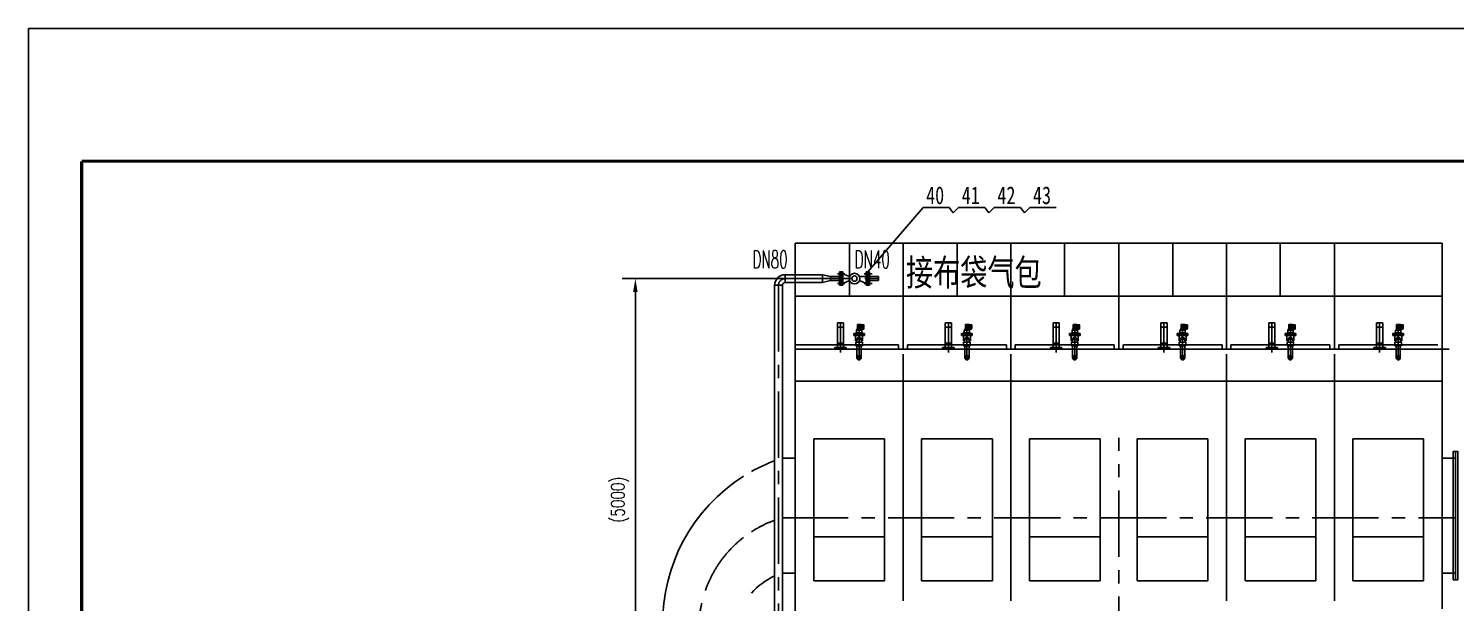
# Model space of a CAD drawing. Extents: x 20215 to 46016, y -49715 to -14074.
# Drawn here: x 20215 to 36360, y -20565 to -14074 of the extents above; entities that cross this region are included whole.
import ezdxf
from ezdxf.enums import TextEntityAlignment as Align

# ---------------------------------------------------------------- set-up
doc = ezdxf.new("R2010")
doc.units = 0
doc.header["$LTSCALE"] = 600
doc.header["$MEASUREMENT"] = 0
doc.header["$PDMODE"] = 32
doc.linetypes.add('CENTER', pattern=[2, 1.25, -0.25, 0.25, -0.25])
doc.layers.get('0').update_dxf_attribs({"linetype": 'CONTINUOUS'})
doc.layers.get('Defpoints').update_dxf_attribs({"linetype": 'CONTINUOUS'})
doc.layers.add('DIM', color=7, linetype='CONTINUOUS')
doc.layers.add('粗实线', color=1, linetype='CONTINUOUS', lineweight=30)
doc.styles.add('ACC', font='simplex', dxfattribs={"width": 0.75, "bigfont": 'hztxt'})
doc.styles.add('ST', font='txtx.shx', dxfattribs={"width": 0.7})
doc.styles.get("Standard").update_dxf_attribs({"font": '', "width": 0.75})
doc.styles.get('Standard').set_extended_font_data('FangSong_GB2312')
doc.dimstyles.new('STANDARD$0', dxfattribs={"dimtxt": 3.5, "dimasz": 3, "dimexe": 0.18, "dimexo": 0.0625, "dimgap": 0.09, "dimtad": 0, "dimdec": 4, "dimdsep": 46, "dimtxsty": 'ST', "dimcen": 0.09, "dimadec": 0, "dimazin": 0, "dimtfac": 1, "dimtdec": 3, "dimtofl": 0, "dimtmove": 2, "dimatfit": 3, "dimfxl": 1, "dimtvp": 1, "dimtolj": 1, "dimtzin": 0, "dimarcsym": 0})

# ---------------------------------------------------------------- blocks, each defined once
blk = doc.blocks.new('*D26')
at = {"layer": 'Defpoints', "color": 0}
for p in [(28776, -16902), (27081, -21902), (28450, -21902)]:
    blk.add_point(p, dxfattribs=at)
at = {"layer": 'DIM', "color": 0, "lineweight": -2}
for p, q in [((28776, -16902), (26931, -16902)), ((27081, -17052), (27081, -21752)), ((28450, -21902), (26931, -21902))]:
    blk.add_line(p, q, dxfattribs=at)
at = {"layer": 'DIM', "color": 0}
for points in [[(27056, -17052), (27106, -17052), (27081, -16902)], [(27056, -21752), (27106, -21752), (27081, -21902)]]:
    blk.add_solid(points, dxfattribs=at)
at = {"layer": 'DIM', "color": 0, "insert": (26907, -19402), "char_height": 150, "attachment_point": 5, "rotation": 90, "style": 'ACC'}
blk.add_mtext('\\A1;(5000)', dxfattribs=at)

msp = doc.modelspace()

# ---------------------------------------------------------------- linework, layer by layer
at = {"color": 7}
for p, q in [((20215.20249, -49714.90147), (20215.20249, -14073.94528)), ((20215.20249, -14073.94528), (46015.87858, -14073.94528))]:
    msp.add_line(p, q, dxfattribs=at)
at = {"lineweight": -2}
for p, q in [((28776.03458, -16857.77541), (28776.03458, -16946.77541)), ((28776.03458, -16857.77541), (29200.03458, -16857.77541)), ((28776.03458, -16946.77541), (29200.03458, -16946.77541)), ((29200.03458, -16857.77541), (29200.03458, -16946.77541)), ((29200.03458, -16857.77541), (29200.03458, -16946.77541)), ((29200.03458, -16857.77541), (29289.03458, -16879.77541)), ((29289.03458, -16924.77541), (29200.03458, -16946.77541)), ((29289.03458, -16879.77541), (29289.03458, -16924.77541)), ((29289.03458, -16879.77541), (29389.03458, -16879.77541)), ((29289.03458, -16924.77541), (29389.03458, -16924.77541)), ((29615.65607, -16879.77541), (29692.03458, -16879.77541)), ((29731.03458, -16879.77541), (29831.03458, -16879.77541)), ((29731.03458, -16924.77541), (29831.03458, -16924.77541)), ((29831.03458, -16879.77541), (29831.03458, -16924.77541)), ((28655.53458, -21626.27541), (28655.53458, -16978.27541)), ((28744.53458, -16978.27541), (28655.53458, -16978.27541)), ((28744.53458, -21626.27541), (28744.53458, -16978.27541))]:
    msp.add_line(p, q, dxfattribs=at)
at = {"color": 3, "const_width": 36.00097}
for points in [[(20815.86249, -15573.98552), (45415.86249, -15573.98552)], [(20815.86249, -49114.88537), (20815.86249, -15573.98552)]]:
    msp.add_lwpolyline(points, dxfattribs=at)
at = {"lineweight": -2}
for radius in [120.5, 31.5]:
    msp.add_arc((28776.03458, -16978.27541), radius, 90, 180, dxfattribs=at)
at = {"layer": 'DIM'}
for p, q in [((29713.03458, -16827.27541), (30335.55491, -16098.22048)), ((30632.19623, -16098.22048), (30335.55491, -16098.22048)), ((30632.19623, -16098.22048), (30678.48281, -16158.16751)), ((30678.48281, -16158.16751), (30738.60396, -16098.22048)), ((31035.24529, -16098.22048), (30738.60396, -16098.22048)), ((31035.24529, -16098.22048), (31081.53186, -16158.16751)), ((31081.53186, -16158.16751), (31141.65302, -16098.22048)), ((31438.29435, -16098.22048), (31141.65302, -16098.22048)), ((31438.29435, -16098.22048), (31484.58092, -16158.16751)), ((31484.58092, -16158.16751), (31544.70208, -16098.22048)), ((31841.34341, -16098.22048), (31544.70208, -16098.22048))]:
    msp.add_line(p, q, dxfattribs=at)
at = {"layer": 'DIM', "color": 4}
for p, q in [((28890.03458, -16502.27541), (36210.03458, -16502.27541)), ((28890.03458, -18847.13533), (28890.03458, -16502.27541)), ((29503.81635, -17102.27541), (29503.81635, -16502.27541)), ((30110.03458, -17702.27541), (30110.03458, -16502.27541)), ((30723.81635, -17102.27541), (30723.81635, -16502.27541)), ((31330.03458, -17702.27541), (31330.03458, -16502.27541)), ((31936.25281, -17102.27541), (31936.25281, -16502.27541)), ((32550.03458, -16502.27541), (32550.03458, -17702.27541)), ((33163.81635, -17102.27541), (33163.81635, -16502.27541)), ((33770.03458, -17702.27541), (33770.03458, -16502.27541)), ((34376.25281, -17102.27541), (34376.25281, -16502.27541)), ((34990.03458, -17702.27541), (34990.03458, -16502.27541)), ((36210.03458, -17481.46732), (36210.03458, -16502.27541)), ((36210.03458, -17102.27541), (28890.03458, -17102.27541)), ((29437.22688, -17402.27541), (29367.22688, -17402.27541)), ((29367.22688, -17402.27541), (29367.22688, -17681.24561)), ((29437.22688, -17402.27541), (29437.22688, -17681.24561)), ((30587.22688, -17402.27541), (30587.22688, -17681.24561)), ((30657.22688, -17402.27541), (30587.22688, -17402.27541)), ((30657.22688, -17402.27541), (30657.22688, -17681.24561)), ((31807.22688, -17402.27541), (31807.22688, -17681.24561)), ((31877.22688, -17402.27541), (31807.22688, -17402.27541)), ((31877.22688, -17402.27541), (31877.22688, -17681.24561)), ((33027.22688, -17402.27541), (33027.22688, -17681.24561)), ((33097.22688, -17402.27541), (33027.22688, -17402.27541)), ((33097.22688, -17402.27541), (33097.22688, -17681.24561)), ((34317.22688, -17402.27541), (34247.22688, -17402.27541)), ((34247.22688, -17402.27541), (34247.22688, -17681.24561)), ((34317.22688, -17402.27541), (34317.22688, -17681.24561)), ((35467.22688, -17402.27541), (35467.22688, -17681.24561)), ((35537.22688, -17402.27541), (35467.22688, -17402.27541)), ((35537.22688, -17402.27541), (35537.22688, -17681.24561)), ((29437.22688, -17452.27541), (29367.22688, -17452.27541)), ((29552.22688, -17524.27541), (29672.22688, -17524.27541)), ((29552.22688, -17544.27541), (29552.22688, -17524.27541)), ((29672.22688, -17532.27541), (29552.22688, -17532.27541)), ((29672.22688, -17544.27541), (29552.22688, -17544.27541)), ((29567.28847, -17524.27541), (29582.22688, -17514.27541)), ((29572.22688, -17607.51871), (29572.22688, -17544.27541)), ((29572.22688, -17607.51871), (29601.56857, -17569.51201)), ((29642.22688, -17484.27541), (29582.22688, -17484.27541)), ((29642.22688, -17514.27541), (29582.22688, -17514.27541)), ((29582.22688, -17607.51871), (29606.31792, -17573.17858)), ((29592.22688, -17484.27541), (29592.22688, -17467.27541)), ((29592.22688, -17467.27541), (29632.22688, -17467.27541)), ((29600.07291, -17438.77541), (29673.38085, -17438.77541)), ((29603.22688, -17467.27541), (29603.22688, -17462.27541)), ((29642.22688, -17607.51871), (29618.13583, -17573.17858)), ((29621.22688, -17467.27541), (29621.22688, -17462.27541)), ((29652.22688, -17607.51871), (29622.88518, -17569.51201)), ((29632.22688, -17467.27541), (29632.22688, -17484.27541)), ((29657.16528, -17524.27541), (29642.22688, -17514.27541)), ((29652.22688, -17559.98327), (29652.22688, -17544.27541)), ((29652.22688, -17607.51871), (29652.22688, -17544.27541)), ((29672.22688, -17524.27541), (29672.22688, -17544.27541)), ((30657.22688, -17452.27541), (30587.22688, -17452.27541)), ((30772.22688, -17524.27541), (30892.22688, -17524.27541)), ((30772.22688, -17544.27541), (30772.22688, -17524.27541)), ((30892.22688, -17532.27541), (30772.22688, -17532.27541)), ((30892.22688, -17544.27541), (30772.22688, -17544.27541)), ((30787.28847, -17524.27541), (30802.22688, -17514.27541)), ((30792.22688, -17607.51871), (30792.22688, -17544.27541)), ((30792.22688, -17607.51871), (30821.56857, -17569.51201)), ((30862.22688, -17484.27541), (30802.22688, -17484.27541)), ((30862.22688, -17514.27541), (30802.22688, -17514.27541)), ((30802.22688, -17607.51871), (30826.31792, -17573.17858)), ((30812.22688, -17484.27541), (30812.22688, -17467.27541)), ((30812.22688, -17467.27541), (30852.22688, -17467.27541)), ((30820.07291, -17438.77541), (30893.38085, -17438.77541)), ((30823.22688, -17467.27541), (30823.22688, -17462.27541)), ((30862.22688, -17607.51871), (30838.13583, -17573.17858)), ((30841.22688, -17467.27541), (30841.22688, -17462.27541)), ((30872.22688, -17607.51871), (30842.88518, -17569.51201)), ((30852.22688, -17467.27541), (30852.22688, -17484.27541)), ((30877.16528, -17524.27541), (30862.22688, -17514.27541)), ((30872.22688, -17559.98327), (30872.22688, -17544.27541)), ((30872.22688, -17607.51871), (30872.22688, -17544.27541)), ((30892.22688, -17524.27541), (30892.22688, -17544.27541)), ((31877.22688, -17452.27541), (31807.22688, -17452.27541)), ((31992.22688, -17524.27541), (32112.22688, -17524.27541)), ((31992.22688, -17544.27541), (31992.22688, -17524.27541)), ((32112.22688, -17532.27541), (31992.22688, -17532.27541)), ((32112.22688, -17544.27541), (31992.22688, -17544.27541)), ((32007.28847, -17524.27541), (32022.22688, -17514.27541)), ((32012.22688, -17607.51871), (32012.22688, -17544.27541)), ((32012.22688, -17607.51871), (32041.56857, -17569.51201)), ((32082.22688, -17484.27541), (32022.22688, -17484.27541)), ((32082.22688, -17514.27541), (32022.22688, -17514.27541)), ((32022.22688, -17607.51871), (32046.31792, -17573.17858)), ((32032.22688, -17484.27541), (32032.22688, -17467.27541)), ((32032.22688, -17467.27541), (32072.22688, -17467.27541)), ((32040.07291, -17438.77541), (32113.38085, -17438.77541)), ((32043.22688, -17467.27541), (32043.22688, -17462.27541)), ((32082.22688, -17607.51871), (32058.13583, -17573.17858)), ((32061.22688, -17467.27541), (32061.22688, -17462.27541)), ((32092.22688, -17607.51871), (32062.88518, -17569.51201)), ((32072.22688, -17467.27541), (32072.22688, -17484.27541)), ((32097.16528, -17524.27541), (32082.22688, -17514.27541)), ((32092.22688, -17559.98327), (32092.22688, -17544.27541)), ((32092.22688, -17607.51871), (32092.22688, -17544.27541)), ((32112.22688, -17524.27541), (32112.22688, -17544.27541)), ((33097.22688, -17452.27541), (33027.22688, -17452.27541)), ((33212.22688, -17524.27541), (33332.22688, -17524.27541)), ((33212.22688, -17544.27541), (33212.22688, -17524.27541)), ((33332.22688, -17532.27541), (33212.22688, -17532.27541)), ((33332.22688, -17544.27541), (33212.22688, -17544.27541)), ((33227.28847, -17524.27541), (33242.22688, -17514.27541)), ((33232.22688, -17607.51871), (33232.22688, -17544.27541)), ((33232.22688, -17607.51871), (33261.56857, -17569.51201)), ((33302.22688, -17484.27541), (33242.22688, -17484.27541)), ((33302.22688, -17514.27541), (33242.22688, -17514.27541)), ((33242.22688, -17607.51871), (33266.31792, -17573.17858)), ((33252.22688, -17484.27541), (33252.22688, -17467.27541)), ((33252.22688, -17467.27541), (33292.22688, -17467.27541)), ((33260.07291, -17438.77541), (33333.38085, -17438.77541)), ((33263.22688, -17467.27541), (33263.22688, -17462.27541)), ((33302.22688, -17607.51871), (33278.13583, -17573.17858)), ((33281.22688, -17467.27541), (33281.22688, -17462.27541)), ((33312.22688, -17607.51871), (33282.88518, -17569.51201)), ((33292.22688, -17467.27541), (33292.22688, -17484.27541)), ((33317.16528, -17524.27541), (33302.22688, -17514.27541)), ((33312.22688, -17559.98327), (33312.22688, -17544.27541)), ((33312.22688, -17607.51871), (33312.22688, -17544.27541)), ((33332.22688, -17524.27541), (33332.22688, -17544.27541)), ((34317.22688, -17452.27541), (34247.22688, -17452.27541)), ((34432.22688, -17544.27541), (34432.22688, -17524.27541)), ((34432.22688, -17524.27541), (34552.22688, -17524.27541)), ((34552.22688, -17532.27541), (34432.22688, -17532.27541)), ((34552.22688, -17544.27541), (34432.22688, -17544.27541)), ((34447.28847, -17524.27541), (34462.22688, -17514.27541)), ((34452.22688, -17607.51871), (34452.22688, -17544.27541)), ((34452.22688, -17607.51871), (34481.56857, -17569.51201)), ((34522.22688, -17484.27541), (34462.22688, -17484.27541)), ((34522.22688, -17514.27541), (34462.22688, -17514.27541)), ((34462.22688, -17607.51871), (34486.31792, -17573.17858)), ((34472.22688, -17467.27541), (34512.22688, -17467.27541)), ((34472.22688, -17484.27541), (34472.22688, -17467.27541)), ((34480.07291, -17438.77541), (34553.38085, -17438.77541)), ((34483.22688, -17467.27541), (34483.22688, -17462.27541)), ((34522.22688, -17607.51871), (34498.13583, -17573.17858)), ((34501.22688, -17467.27541), (34501.22688, -17462.27541)), ((34532.22688, -17607.51871), (34502.88518, -17569.51201)), ((34512.22688, -17467.27541), (34512.22688, -17484.27541)), ((34537.16528, -17524.27541), (34522.22688, -17514.27541)), ((34532.22688, -17607.51871), (34532.22688, -17544.27541)), ((34532.22688, -17559.98327), (34532.22688, -17544.27541)), ((34552.22688, -17524.27541), (34552.22688, -17544.27541)), ((35537.22688, -17452.27541), (35467.22688, -17452.27541)), ((35652.22688, -17524.27541), (35772.22688, -17524.27541)), ((35652.22688, -17544.27541), (35652.22688, -17524.27541)), ((35772.22688, -17532.27541), (35652.22688, -17532.27541)), ((35772.22688, -17544.27541), (35652.22688, -17544.27541)), ((35667.28847, -17524.27541), (35682.22688, -17514.27541)), ((35672.22688, -17607.51871), (35672.22688, -17544.27541)), ((35672.22688, -17607.51871), (35701.56857, -17569.51201)), ((35742.22688, -17484.27541), (35682.22688, -17484.27541)), ((35742.22688, -17514.27541), (35682.22688, -17514.27541)), ((35682.22688, -17607.51871), (35706.31792, -17573.17858)), ((35692.22688, -17484.27541), (35692.22688, -17467.27541)), ((35692.22688, -17467.27541), (35732.22688, -17467.27541)), ((35700.07291, -17438.77541), (35773.38085, -17438.77541)), ((35703.22688, -17467.27541), (35703.22688, -17462.27541)), ((35742.22688, -17607.51871), (35718.13583, -17573.17858)), ((35721.22688, -17467.27541), (35721.22688, -17462.27541)), ((35752.22688, -17607.51871), (35722.88518, -17569.51201)), ((35732.22688, -17467.27541), (35732.22688, -17484.27541)), ((35757.16528, -17524.27541), (35742.22688, -17514.27541)), ((35752.22688, -17559.98327), (35752.22688, -17544.27541)), ((35752.22688, -17607.51871), (35752.22688, -17544.27541)), ((35772.22688, -17524.27541), (35772.22688, -17544.27541)), ((36210.03458, -17437.67925), (36210.03458, -20637.67925)), ((28890.03458, -17652.27541), (30060.03458, -17652.27541)), ((36290.03458, -17702.27541), (28890.03458, -17702.27541)), ((29336.7404, -17702.27541), (29336.7404, -17681.24561)), ((29336.7404, -17681.24561), (29467.71335, -17681.24561)), ((29467.71335, -17702.27541), (29336.7404, -17702.27541)), ((29367.22688, -17631.24561), (29437.22688, -17631.24561)), ((29467.71335, -17681.24561), (29467.71335, -17702.27541)), ((29582.22688, -17607.51871), (29572.22688, -17607.51871)), ((29620.69186, -17622.27541), (29575.22688, -17622.27541)), ((29575.22688, -17622.27541), (29649.22688, -17622.27541)), ((29575.22688, -17622.27541), (29575.22688, -17662.27541)), ((29649.22688, -17662.27541), (29575.22688, -17662.27541)), ((29582.22688, -17607.51871), (29582.22688, -17622.27541)), ((29588.22688, -17662.27541), (29588.22688, -17798.27541)), ((29636.22688, -17662.27541), (29636.22688, -17798.27541)), ((29642.22688, -17607.51871), (29642.22688, -17622.27541)), ((29652.22688, -17607.51871), (29642.22688, -17607.51871)), ((29649.22688, -17622.27541), (29649.22688, -17662.27541)), ((30060.03458, -17702.27541), (30060.03458, -17652.27541)), ((30110.03458, -17758.48733), (30110.03458, -20548.48733)), ((30160.03458, -17702.27541), (30160.03458, -17652.27541)), ((30160.03458, -17652.27541), (31280.03458, -17652.27541)), ((30556.7404, -17681.24561), (30687.71335, -17681.24561)), ((30556.7404, -17702.27541), (30556.7404, -17681.24561)), ((30687.71335, -17702.27541), (30556.7404, -17702.27541)), ((30587.22688, -17631.24561), (30657.22688, -17631.24561)), ((30687.71335, -17681.24561), (30687.71335, -17702.27541)), ((30802.22688, -17607.51871), (30792.22688, -17607.51871)), ((30840.69186, -17622.27541), (30795.22688, -17622.27541)), ((30795.22688, -17622.27541), (30869.22688, -17622.27541)), ((30795.22688, -17622.27541), (30795.22688, -17662.27541)), ((30869.22688, -17662.27541), (30795.22688, -17662.27541)), ((30802.22688, -17607.51871), (30802.22688, -17622.27541)), ((30808.22688, -17662.27541), (30808.22688, -17798.27541)), ((30856.22688, -17662.27541), (30856.22688, -17798.27541)), ((30862.22688, -17607.51871), (30862.22688, -17622.27541)), ((30872.22688, -17607.51871), (30862.22688, -17607.51871)), ((30869.22688, -17622.27541), (30869.22688, -17662.27541)), ((31280.03458, -17702.27541), (31280.03458, -17652.27541)), ((31330.03458, -17758.48733), (31330.03458, -20548.48733)), ((31380.03458, -17652.27541), (32500.03458, -17652.27541)), ((31380.03458, -17702.27541), (31380.03458, -17652.27541)), ((31776.7404, -17681.24561), (31907.71335, -17681.24561)), ((31776.7404, -17702.27541), (31776.7404, -17681.24561)), ((31907.71335, -17702.27541), (31776.7404, -17702.27541)), ((31807.22688, -17631.24561), (31877.22688, -17631.24561)), ((31907.71335, -17681.24561), (31907.71335, -17702.27541)), ((32022.22688, -17607.51871), (32012.22688, -17607.51871)), ((32060.69186, -17622.27541), (32015.22688, -17622.27541)), ((32015.22688, -17622.27541), (32089.22688, -17622.27541)), ((32015.22688, -17622.27541), (32015.22688, -17662.27541)), ((32089.22688, -17662.27541), (32015.22688, -17662.27541)), ((32022.22688, -17607.51871), (32022.22688, -17622.27541)), ((32028.22688, -17662.27541), (32028.22688, -17798.27541)), ((32076.22688, -17662.27541), (32076.22688, -17798.27541)), ((32082.22688, -17607.51871), (32082.22688, -17622.27541)), ((32092.22688, -17607.51871), (32082.22688, -17607.51871)), ((32089.22688, -17622.27541), (32089.22688, -17662.27541)), ((32500.03458, -17702.27541), (32500.03458, -17652.27541)), ((32600.03458, -17652.27541), (33720.03458, -17652.27541)), ((32600.03458, -17702.27541), (32600.03458, -17652.27541)), ((32996.7404, -17681.24561), (33127.71335, -17681.24561)), ((32996.7404, -17702.27541), (32996.7404, -17681.24561)), ((33127.71335, -17702.27541), (32996.7404, -17702.27541)), ((33027.22688, -17631.24561), (33097.22688, -17631.24561)), ((33127.71335, -17681.24561), (33127.71335, -17702.27541)), ((33242.22688, -17607.51871), (33232.22688, -17607.51871)), ((33280.69186, -17622.27541), (33235.22688, -17622.27541)), ((33235.22688, -17622.27541), (33309.22688, -17622.27541)), ((33235.22688, -17622.27541), (33235.22688, -17662.27541)), ((33309.22688, -17662.27541), (33235.22688, -17662.27541)), ((33242.22688, -17607.51871), (33242.22688, -17622.27541)), ((33248.22688, -17662.27541), (33248.22688, -17798.27541)), ((33296.22688, -17662.27541), (33296.22688, -17798.27541)), ((33302.22688, -17607.51871), (33302.22688, -17622.27541)), ((33312.22688, -17607.51871), (33302.22688, -17607.51871)), ((33309.22688, -17622.27541), (33309.22688, -17662.27541)), ((33720.03458, -17702.27541), (33720.03458, -17652.27541)), ((33720.03458, -17702.27541), (33720.03458, -17652.27541)), ((33770.03458, -17758.48733), (33770.03458, -20548.48733)), ((33820.03458, -17702.27541), (33820.03458, -17652.27541)), ((33820.03458, -17652.27541), (34940.03458, -17652.27541)), ((34216.7404, -17702.27541), (34216.7404, -17681.24561)), ((34216.7404, -17681.24561), (34347.71335, -17681.24561)), ((34347.71335, -17702.27541), (34216.7404, -17702.27541)), ((34247.22688, -17631.24561), (34317.22688, -17631.24561)), ((34347.71335, -17681.24561), (34347.71335, -17702.27541)), ((34462.22688, -17607.51871), (34452.22688, -17607.51871)), ((34455.22688, -17622.27541), (34455.22688, -17662.27541)), ((34455.22688, -17622.27541), (34529.22688, -17622.27541)), ((34500.69186, -17622.27541), (34455.22688, -17622.27541)), ((34529.22688, -17662.27541), (34455.22688, -17662.27541)), ((34462.22688, -17607.51871), (34462.22688, -17622.27541)), ((34468.22688, -17662.27541), (34468.22688, -17798.27541)), ((34516.22688, -17662.27541), (34516.22688, -17798.27541)), ((34532.22688, -17607.51871), (34522.22688, -17607.51871)), ((34522.22688, -17607.51871), (34522.22688, -17622.27541)), ((34529.22688, -17622.27541), (34529.22688, -17662.27541)), ((34940.03458, -17702.27541), (34940.03458, -17652.27541)), ((34990.03458, -17758.48733), (34990.03458, -20548.48733)), ((35040.03458, -17702.27541), (35040.03458, -17652.27541)), ((35040.03458, -17652.27541), (36160.03458, -17652.27541)), ((35436.7404, -17681.24561), (35567.71335, -17681.24561)), ((35436.7404, -17702.27541), (35436.7404, -17681.24561)), ((35567.71335, -17702.27541), (35436.7404, -17702.27541)), ((35467.22688, -17631.24561), (35537.22688, -17631.24561)), ((35567.71335, -17681.24561), (35567.71335, -17702.27541)), ((35682.22688, -17607.51871), (35672.22688, -17607.51871)), ((35720.69186, -17622.27541), (35675.22688, -17622.27541)), ((35675.22688, -17622.27541), (35749.22688, -17622.27541)), ((35675.22688, -17622.27541), (35675.22688, -17662.27541)), ((35749.22688, -17662.27541), (35675.22688, -17662.27541)), ((35682.22688, -17607.51871), (35682.22688, -17622.27541)), ((35688.22688, -17662.27541), (35688.22688, -17798.27541)), ((35736.22688, -17662.27541), (35736.22688, -17798.27541)), ((35742.22688, -17607.51871), (35742.22688, -17622.27541)), ((35752.22688, -17607.51871), (35742.22688, -17607.51871)), ((35749.22688, -17622.27541), (35749.22688, -17662.27541)), ((29636.22688, -17798.27541), (29588.22688, -17798.27541)), ((30856.22688, -17798.27541), (30808.22688, -17798.27541)), ((32076.22688, -17798.27541), (32028.22688, -17798.27541)), ((33296.22688, -17798.27541), (33248.22688, -17798.27541)), ((34516.22688, -17798.27541), (34468.22688, -17798.27541)), ((35736.22688, -17798.27541), (35688.22688, -17798.27541)), ((36210.03458, -18062.27541), (28890.03458, -18062.27541)), ((28890.03458, -18478.14418), (28890.03458, -20902.27541)), ((29100.03458, -18712.79848), (29900.03458, -18712.79848)), ((29100.03458, -20320.52733), (29100.03458, -18712.79848)), ((29900.03458, -20320.52733), (29900.03458, -18712.79848)), ((30320.03458, -18712.79848), (31120.03458, -18712.79848)), ((30320.03458, -20320.52733), (30320.03458, -18712.79848)), ((31120.03458, -20320.52733), (31120.03458, -18712.79848)), ((31540.03458, -18712.79848), (32340.03458, -18712.79848)), ((31540.03458, -20320.52733), (31540.03458, -18712.79848)), ((32340.03458, -20320.52733), (32340.03458, -18712.79848)), ((32760.03458, -18712.79848), (33560.03458, -18712.79848)), ((32760.03458, -20320.52733), (32760.03458, -18712.79848)), ((33560.03458, -20320.52733), (33560.03458, -18712.79848)), ((33980.03458, -18712.79848), (34780.03458, -18712.79848)), ((33980.03458, -20320.52733), (33980.03458, -18712.79848)), ((34780.03458, -20320.52733), (34780.03458, -18712.79848)), ((35200.03458, -18712.79848), (36000.03458, -18712.79848)), ((35200.03458, -20320.52733), (35200.03458, -18712.79848)), ((36000.03458, -20320.52733), (36000.03458, -18712.79848)), ((28890.03458, -18932.3233), (28744.53458, -18932.3233)), ((36210.03458, -18932.3233), (36360.03458, -18932.3233)), ((29100.03458, -19822.27541), (29900.03458, -19822.27541)), ((30320.03458, -19822.27541), (31120.03458, -19822.27541)), ((31540.03458, -19822.27541), (32340.03458, -19822.27541)), ((32760.03458, -19822.27541), (33560.03458, -19822.27541)), ((33980.03458, -19822.27541), (34780.03458, -19822.27541)), ((35200.03458, -19822.27541), (36000.03458, -19822.27541)), ((28890.03458, -20232.3233), (28744.53458, -20232.3233)), ((29100.03458, -20320.52733), (29900.03458, -20320.52733)), ((30320.03458, -20320.52733), (31120.03458, -20320.52733)), ((31540.03458, -20320.52733), (32340.03458, -20320.52733)), ((32760.03458, -20320.52733), (33560.03458, -20320.52733)), ((33980.03458, -20320.52733), (34780.03458, -20320.52733)), ((35200.03458, -20320.52733), (36000.03458, -20320.52733)), ((36210.03458, -20232.3233), (36360.03458, -20232.3233))]:
    msp.add_line(p, q, dxfattribs=at)
at = {"layer": 'DIM', "color": 2, "linetype": 'CENTER', "lineweight": -2}
for p, q in [((28776.03458, -16902.27541), (29949.78184, -16902.27541)), ((29449.61635, -16847.27541), (29369.05273, -16847.27541)), ((29670.45281, -16847.27541), (29759.57206, -16847.27541)), ((29449.61635, -16957.27541), (29366.36679, -16957.27541)), ((29670.45281, -16957.27541), (29759.57206, -16957.27541))]:
    msp.add_line(p, q, dxfattribs=at)
at = {"layer": 'DIM', "color": 2, "linetype": 'CENTER'}
for p, q in [((29200.03458, -16857.77541), (29200.03458, -16946.77541)), ((28700.03458, -16978.27541), (28700.03458, -21626.27541)), ((29402.22688, -17396.0101), (29402.22688, -17739.82424)), ((29612.22688, -17422.27541), (29612.22688, -17822.27541)), ((30622.22688, -17396.0101), (30622.22688, -17739.82424)), ((30832.22688, -17422.27541), (30832.22688, -17822.27541)), ((31842.22688, -17396.0101), (31842.22688, -17739.82424)), ((32052.22688, -17422.27541), (32052.22688, -17822.27541)), ((33062.22688, -17396.0101), (33062.22688, -17739.82424)), ((33272.22688, -17422.27541), (33272.22688, -17822.27541)), ((34282.22688, -17396.0101), (34282.22688, -17739.82424)), ((34492.22688, -17422.27541), (34492.22688, -17822.27541)), ((35502.22688, -17396.0101), (35502.22688, -17739.82424)), ((35712.22688, -17422.27541), (35712.22688, -17822.27541)), ((32550.03458, -22449.80003), (32550.03458, -18703.75619)), ((28740.03458, -19608.03267), (36360.03458, -19608.03267))]:
    msp.add_line(p, q, dxfattribs=at)
at = {"layer": 'DIM', "color": 4}
for points in [[(29594.72688, -17462.27541), (29629.72688, -17462.27541), (29629.72688, -17422.27541), (29594.72688, -17422.27541)], [(29629.72688, -17422.27541), (29636.72688, -17422.27541), (29636.72688, -17455.27541), (29629.72688, -17455.27541)], [(29636.72688, -17424.77541), (29641.72688, -17424.77541), (29641.72688, -17452.77541), (29636.72688, -17452.77541)], [(29666.72688, -17451.27541), (29641.72688, -17451.27541), (29641.72688, -17426.27541), (29666.72688, -17426.27541)], [(30814.72688, -17462.27541), (30849.72688, -17462.27541), (30849.72688, -17422.27541), (30814.72688, -17422.27541)], [(30849.72688, -17422.27541), (30856.72688, -17422.27541), (30856.72688, -17455.27541), (30849.72688, -17455.27541)], [(30856.72688, -17424.77541), (30861.72688, -17424.77541), (30861.72688, -17452.77541), (30856.72688, -17452.77541)], [(30886.72688, -17451.27541), (30861.72688, -17451.27541), (30861.72688, -17426.27541), (30886.72688, -17426.27541)], [(32034.72688, -17462.27541), (32069.72688, -17462.27541), (32069.72688, -17422.27541), (32034.72688, -17422.27541)], [(32069.72688, -17422.27541), (32076.72688, -17422.27541), (32076.72688, -17455.27541), (32069.72688, -17455.27541)], [(32076.72688, -17424.77541), (32081.72688, -17424.77541), (32081.72688, -17452.77541), (32076.72688, -17452.77541)], [(32106.72688, -17451.27541), (32081.72688, -17451.27541), (32081.72688, -17426.27541), (32106.72688, -17426.27541)], [(33254.72688, -17462.27541), (33289.72688, -17462.27541), (33289.72688, -17422.27541), (33254.72688, -17422.27541)], [(33289.72688, -17422.27541), (33296.72688, -17422.27541), (33296.72688, -17455.27541), (33289.72688, -17455.27541)], [(33296.72688, -17424.77541), (33301.72688, -17424.77541), (33301.72688, -17452.77541), (33296.72688, -17452.77541)], [(33326.72688, -17451.27541), (33301.72688, -17451.27541), (33301.72688, -17426.27541), (33326.72688, -17426.27541)], [(34474.72688, -17462.27541), (34509.72688, -17462.27541), (34509.72688, -17422.27541), (34474.72688, -17422.27541)], [(34509.72688, -17422.27541), (34516.72688, -17422.27541), (34516.72688, -17455.27541), (34509.72688, -17455.27541)], [(34516.72688, -17424.77541), (34521.72688, -17424.77541), (34521.72688, -17452.77541), (34516.72688, -17452.77541)], [(34546.72688, -17451.27541), (34521.72688, -17451.27541), (34521.72688, -17426.27541), (34546.72688, -17426.27541)], [(35694.72688, -17462.27541), (35729.72688, -17462.27541), (35729.72688, -17422.27541), (35694.72688, -17422.27541)], [(35729.72688, -17422.27541), (35736.72688, -17422.27541), (35736.72688, -17455.27541), (35729.72688, -17455.27541)], [(35736.72688, -17424.77541), (35741.72688, -17424.77541), (35741.72688, -17452.77541), (35736.72688, -17452.77541)], [(35766.72688, -17451.27541), (35741.72688, -17451.27541), (35741.72688, -17426.27541), (35766.72688, -17426.27541)], [(29642.22688, -17514.27541), (29582.22688, -17514.27541), (29582.22688, -17484.27541), (29642.22688, -17484.27541)], [(29666.72688, -17451.27541), (29646.72688, -17451.27541), (29646.72688, -17466.27541), (29666.72688, -17466.27541)], [(29665.6819, -17469.86296), (29647.77185, -17469.86296), (29647.77185, -17473.45175), (29665.6819, -17473.45175)], [(29664.63693, -17466.27541), (29648.81682, -17466.27541), (29648.81682, -17469.86296), (29664.63693, -17469.86296)], [(30862.22688, -17514.27541), (30802.22688, -17514.27541), (30802.22688, -17484.27541), (30862.22688, -17484.27541)], [(30886.72688, -17451.27541), (30866.72688, -17451.27541), (30866.72688, -17466.27541), (30886.72688, -17466.27541)], [(30885.6819, -17469.86296), (30867.77185, -17469.86296), (30867.77185, -17473.45175), (30885.6819, -17473.45175)], [(30884.63693, -17466.27541), (30868.81682, -17466.27541), (30868.81682, -17469.86296), (30884.63693, -17469.86296)], [(32082.22688, -17514.27541), (32022.22688, -17514.27541), (32022.22688, -17484.27541), (32082.22688, -17484.27541)], [(32106.72688, -17451.27541), (32086.72688, -17451.27541), (32086.72688, -17466.27541), (32106.72688, -17466.27541)], [(32105.6819, -17469.86296), (32087.77185, -17469.86296), (32087.77185, -17473.45175), (32105.6819, -17473.45175)], [(32104.63693, -17466.27541), (32088.81682, -17466.27541), (32088.81682, -17469.86296), (32104.63693, -17469.86296)], [(33302.22688, -17514.27541), (33242.22688, -17514.27541), (33242.22688, -17484.27541), (33302.22688, -17484.27541)], [(33326.72688, -17451.27541), (33306.72688, -17451.27541), (33306.72688, -17466.27541), (33326.72688, -17466.27541)], [(33325.6819, -17469.86296), (33307.77185, -17469.86296), (33307.77185, -17473.45175), (33325.6819, -17473.45175)], [(33324.63693, -17466.27541), (33308.81682, -17466.27541), (33308.81682, -17469.86296), (33324.63693, -17469.86296)], [(34522.22688, -17514.27541), (34462.22688, -17514.27541), (34462.22688, -17484.27541), (34522.22688, -17484.27541)], [(34546.72688, -17451.27541), (34526.72688, -17451.27541), (34526.72688, -17466.27541), (34546.72688, -17466.27541)], [(34545.6819, -17469.86296), (34527.77185, -17469.86296), (34527.77185, -17473.45175), (34545.6819, -17473.45175)], [(34544.63693, -17466.27541), (34528.81682, -17466.27541), (34528.81682, -17469.86296), (34544.63693, -17469.86296)], [(35742.22688, -17514.27541), (35682.22688, -17514.27541), (35682.22688, -17484.27541), (35742.22688, -17484.27541)], [(35766.72688, -17451.27541), (35746.72688, -17451.27541), (35746.72688, -17466.27541), (35766.72688, -17466.27541)], [(35765.6819, -17469.86296), (35747.77185, -17469.86296), (35747.77185, -17473.45175), (35765.6819, -17473.45175)], [(35764.63693, -17466.27541), (35748.81682, -17466.27541), (35748.81682, -17469.86296), (35764.63693, -17469.86296)], [(36360.03458, -18856.81187), (36334.53594, -18856.81187), (36334.53594, -20307.83472), (36360.03458, -20307.83472)], [(36360.03458, -18856.81187), (36385.53322, -18856.81187), (36385.53322, -20307.83472), (36360.03458, -20307.83472)]]:
    msp.add_lwpolyline(points, close=True, dxfattribs=at)
at = {"layer": 'DIM', "color": 2, "linetype": 'CENTER', "lineweight": -2}
msp.add_arc((28776.03458, -16978.27541), 76, 90, 180, dxfattribs=at)
at = {"layer": 'DIM', "color": 4}
for centre, radius, start, end in [((29612.22688, -17577.74037), 13.46497, 37.668640534, 142.331359466), ((29612.22688, -17577.74037), 7.46497, 37.668640534, 142.331359466), ((30832.22688, -17577.74037), 13.46497, 37.668640534, 142.331359466), ((30832.22688, -17577.74037), 7.46497, 37.668640534, 142.331359466), ((32052.22688, -17577.74037), 13.46497, 37.668640534, 142.331359466), ((32052.22688, -17577.74037), 7.46497, 37.668640534, 142.331359466), ((33272.22688, -17577.74037), 13.46497, 37.668640534, 142.331359466), ((33272.22688, -17577.74037), 7.46497, 37.668640534, 142.331359466), ((34492.22688, -17577.74037), 13.46497, 37.668640534, 142.331359466), ((34492.22688, -17577.74037), 7.46497, 37.668640534, 142.331359466), ((35712.22688, -17577.74037), 13.46497, 37.668640534, 142.331359466), ((35712.22688, -17577.74037), 7.46497, 37.668640534, 142.331359466), ((29612.22688, -17798.27541), 24, 0, 180), ((29612.22688, -17798.27541), 24, 180, 0), ((30832.22688, -17798.27541), 24, 0, 180), ((30832.22688, -17798.27541), 24, 180, 0), ((32052.22688, -17798.27541), 24, 0, 180), ((32052.22688, -17798.27541), 24, 180, 0), ((33272.22688, -17798.27541), 24, 0, 180), ((33272.22688, -17798.27541), 24, 180, 0), ((34492.22688, -17798.27541), 24, 0, 180), ((34492.22688, -17798.27541), 24, 180, 0), ((35712.22688, -17798.27541), 24, 0, 180), ((35712.22688, -17798.27541), 24, 180, 0), ((29354.50733, -20798.4679), 1964.70671, 110.84030154, 119.249175204), ((29354.50733, -20798.4679), 1964.70671, 122.269889251, 180.884213374), ((28991.5296, -20989.49737), 797.84856, 114.905716842, 138.439537707)]:
    msp.add_arc(centre, radius, start, end, dxfattribs=at)
at = {"layer": 'DIM', "color": 2, "linetype": 'CENTER'}
for start, end in [(110.124673188, 122.965659042), (127.760351703, 179.028639616)]:
    msp.add_arc((29104.37614, -20860.65041), 1304.52903, start, end, dxfattribs=at)
at = {"layer": '粗实线', "lineweight": -2}
for p, q in [((29389.03458, -16827.27541), (29389.03458, -16977.27541)), ((29389.03458, -16827.27541), (29407.03458, -16827.27541)), ((29407.03458, -16827.27541), (29407.03458, -16977.27541)), ((29410.03458, -16827.27541), (29410.03458, -16977.27541)), ((29410.03458, -16827.27541), (29428.03458, -16827.27541)), ((29410.03458, -16827.27541), (29410.03458, -16977.27541)), ((29428.03458, -16827.27541), (29428.03458, -16977.27541)), ((29428.03458, -16847.27541), (29504.64996, -16879.19848)), ((29504.64996, -16925.35233), (29428.03458, -16957.27541)), ((29615.4192, -16925.35233), (29692.03458, -16957.27541)), ((29710.03458, -16827.27541), (29692.03458, -16827.27541)), ((29692.03458, -16827.27541), (29692.03458, -16977.27541)), ((29710.03458, -16827.27541), (29710.03458, -16977.27541)), ((29710.03458, -16827.27541), (29710.03458, -16977.27541)), ((29731.03458, -16827.27541), (29713.03458, -16827.27541)), ((29713.03458, -16827.27541), (29713.03458, -16977.27541)), ((29731.03458, -16827.27541), (29731.03458, -16977.27541)), ((29389.03458, -16977.27541), (29407.03458, -16977.27541)), ((29410.03458, -16977.27541), (29428.03458, -16977.27541)), ((29710.03458, -16977.27541), (29692.03458, -16977.27541)), ((29731.03458, -16977.27541), (29713.03458, -16977.27541))]:
    msp.add_line(p, q, dxfattribs=at)
for radius in [60, 30]:
    msp.add_circle((29560.03458, -16902.27541), radius, dxfattribs=at)

# ---------------------------------------------------------------- texts
at = {"layer": 'DIM', "width": 0.75}
for s, height, p in [('40', 200, (30371.04785, -16059.55302)), ('41', 200, (30774.0969, -16059.55302)), ('42', 200, (31177.14596, -16059.55302)), ('43', 200, (31580.19502, -16059.55302)), ('接布袋气包', 300, (30143.5546, -16982.83966))]:
    msp.add_text(s, height=height, dxfattribs=at).set_placement(p)
at = {"layer": 'DIM', "style": 'ACC', "width": 0.544548}
for s, p, p2 in [('DN80', (28404.96054, -16785.02458), (28804.29586, -16785.02458)), ('DN40', (29561.14774, -16785.02458), (29960.48305, -16785.02458))]:
    msp.add_text(s, height=200, dxfattribs=at).set_placement(p, p2, align=Align.FIT)

# ---------------------------------------------------------------- dimensions: what is measured, and where the dimension line sits
at = {"layer": 'DIM'}
dim = msp.add_linear_dim(base=(27081.05902, -21902.27541), p1=(28776.03458, -16902.27541), p2=(28450.03458, -21902.27541), angle=90, text='(5000)', dimstyle='STANDARD$0', override={"dimscale": 60, "dimtxt": 2.5, "dimasz": 2.5, "dimexe": 2.5, "dimexo": 0, "dimgap": 1, "dimtad": 1, "dimzin": 12, "dimtxsty": 'ACC', "dimcen": 0, "dimazin": 3, "dimtfac": 0.666667, "dimtofl": 1, "dimtzin": 12}, dxfattribs=at)
dim.commit()
dim.dimension.update_dxf_attribs({"geometry": '*D26', "text_midpoint": (26906.77331, -19402.27541)})

doc.saveas('drawing.dxf')
